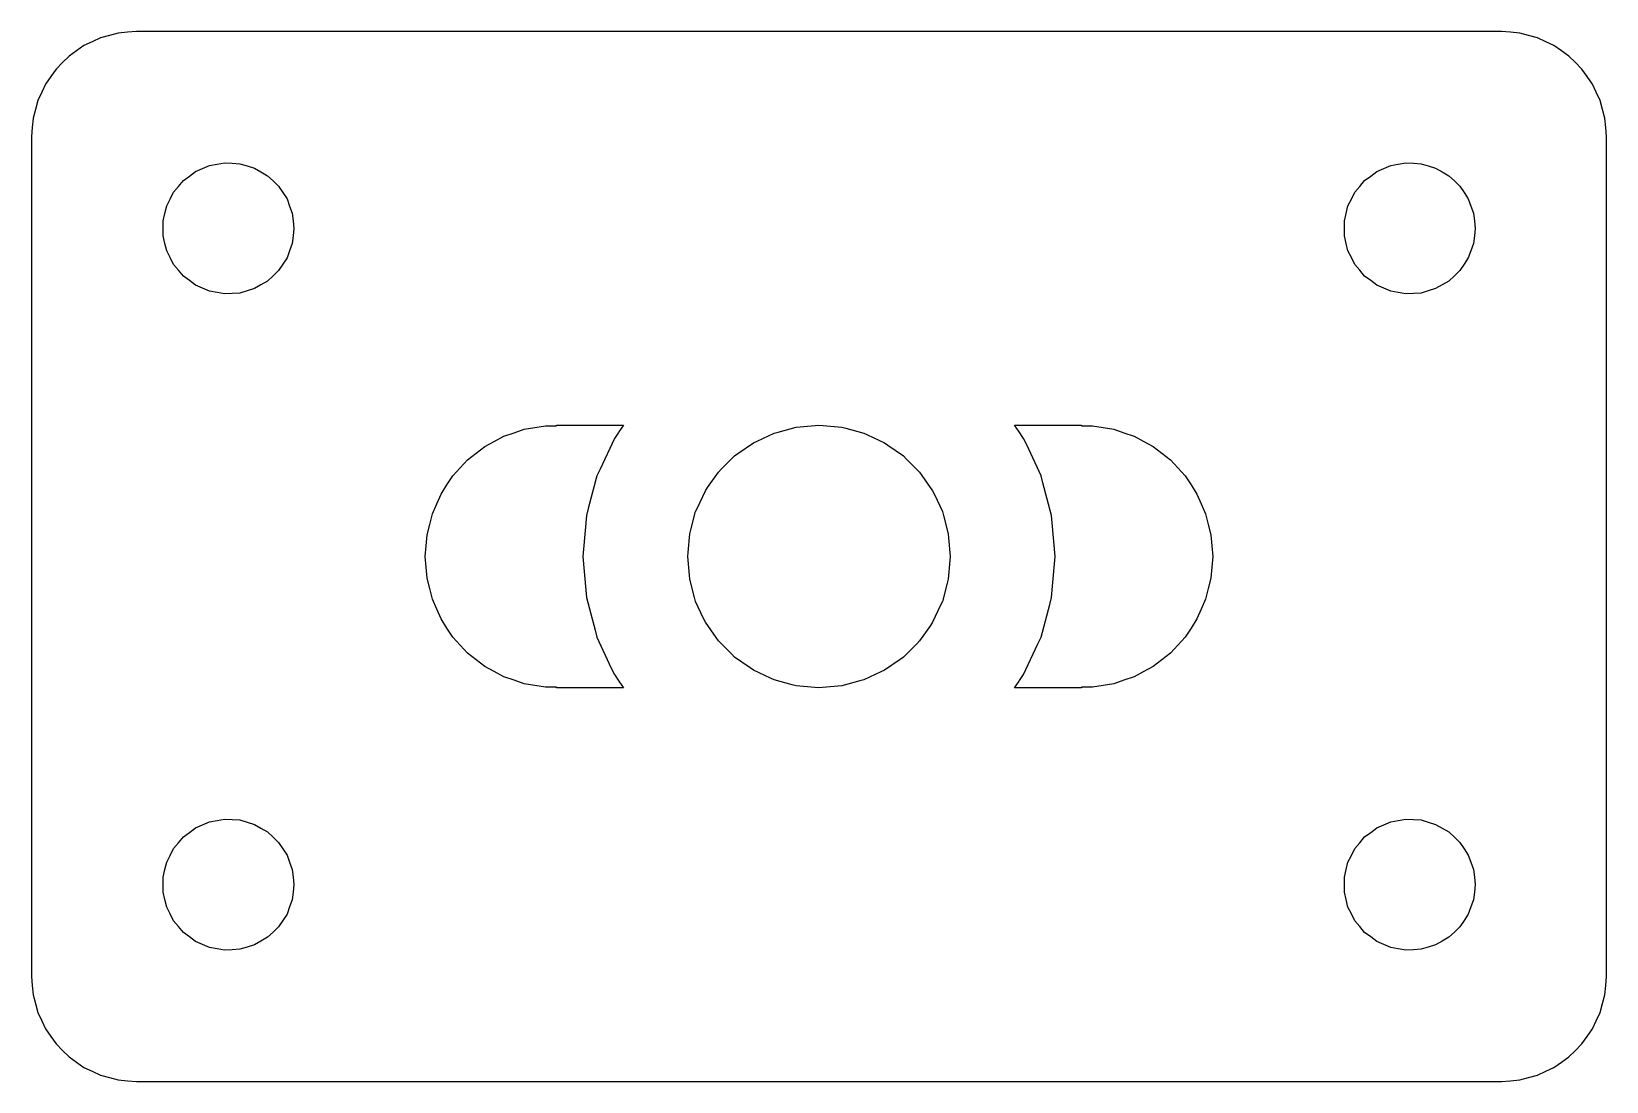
# Model space of a CAD drawing. Extents: x 0 to 120, y 0 to 80.
import ezdxf

# ---------------------------------------------------------------- set-up
doc = ezdxf.new("R2010")
doc.units = 0
doc.layers.add('section', color=7, linetype='CONTINUOUS')

msp = doc.modelspace()

# ---------------------------------------------------------------- linework, layer by layer
at = {"layer": 'section'}
for points in [[(112.694592, 0.06077), (113.389183, 0.12154), (114.062672, 0.302), (114.73616, 0.48246), (115.36808, 0.77713), (116, 1.0718), (116.571152, 1.47172), (117.142303, 1.87164), (117.63533, 2.36467), (118.128357, 2.8577), (118.528278, 3.42885), (118.9282, 4), (119.22287, 4.63192), (119.51754, 5.26384), (119.698002, 5.93733), (119.878464, 6.61082), (119.939232, 7.30541), (120, 8), (120, 40), (120, 72), (119.939232, 72.694592), (119.878464, 73.389183), (119.698002, 74.062672), (119.51754, 74.73616), (119.22287, 75.36808), (118.9282, 76), (118.528278, 76.571152), (118.128357, 77.142303), (117.63533, 77.63533), (117.142303, 78.128357), (116.571152, 78.528278), (116, 78.9282), (115.36808, 79.22287), (114.73616, 79.51754), (114.062672, 79.698002), (113.389183, 79.878464), (112.694592, 79.939232), (112, 80), (60, 80), (8, 80), (7.30541, 79.939232), (6.61082, 79.878464), (5.93733, 79.698002), (5.26384, 79.51754), (4.63192, 79.22287), (4, 78.9282), (3.42885, 78.528278), (2.8577, 78.128357), (2.36467, 77.63533), (1.87164, 77.142303), (1.47172, 76.571152), (1.0718, 76), (0.77713, 75.36808), (0.48246, 74.73616), (0.302, 74.062672), (0.12154, 73.389183), (0.06077, 72.694592), (0, 72), (0, 40), (0, 8), (0.06077, 7.30541), (0.12154, 6.61082), (0.302, 5.93733), (0.48246, 5.26384), (0.77713, 4.63192), (1.0718, 4), (1.47172, 3.42885), (1.87164, 2.8577), (2.36467, 2.36467), (2.8577, 1.87164), (3.42885, 1.47172), (4, 1.0718), (4.63192, 0.77713), (5.26384, 0.48246), (5.93733, 0.302), (6.61082, 0.12154), (7.30541, 0.06077), (8, 0), (60, 0), (112, 0)], [(14.13763, 60.109255), (13.56598, 60.210049), (13.03299, 60.439959), (12.5, 60.669868), (12.034395, 61.016499), (11.56879, 61.363129), (11.195675, 61.807795), (10.82256, 62.25246), (10.56205, 62.771181), (10.30154, 63.289902), (10.167675, 63.854717), (10.03381, 64.419533), (10.03381, 65), (10.03381, 65.580467), (10.167675, 66.145283), (10.30154, 66.710098), (10.56205, 67.228821), (10.82256, 67.747543), (11.195675, 68.192207), (11.56879, 68.636871), (12.034395, 68.983494), (12.5, 69.330116), (13.03299, 69.560032), (13.56598, 69.789948), (14.13763, 69.890743), (14.70928, 69.991539), (15.28876, 69.95779), (15.86824, 69.924042), (16.42432, 69.757561), (16.9804, 69.59108), (17.483095, 69.300846), (17.98579, 69.010612), (18.408005, 68.612278), (18.830219, 68.213943), (19.14919, 67.728973), (19.468161, 67.244003), (19.66669, 66.698544), (19.865219, 66.153084), (19.93261, 65.576542), (20, 65), (19.93261, 64.42346), (19.865219, 63.84692), (19.66669, 63.30146), (19.468161, 62.756001), (19.14919, 62.27103), (18.830219, 61.78606), (18.408005, 61.38772), (17.98579, 60.98938), (17.483095, 60.69915), (16.9804, 60.40892), (16.42432, 60.242439), (15.86824, 60.075958), (15.28876, 60.04221), (14.70928, 60.008461)], [(104.137627, 60.109255), (103.565987, 60.210049), (103.032993, 60.439959), (102.5, 60.669868), (102.034393, 61.016499), (101.568787, 61.363129), (101.195675, 61.807795), (100.822563, 62.25246), (100.56205, 62.771181), (100.301537, 63.289902), (100.167675, 63.854717), (100.033813, 64.419533), (100.033813, 65), (100.033813, 65.580467), (100.167675, 66.145283), (100.301537, 66.710098), (100.56205, 67.228821), (100.822563, 67.747543), (101.195675, 68.192207), (101.568787, 68.636871), (102.034393, 68.983494), (102.5, 69.330116), (103.032993, 69.560032), (103.565987, 69.789948), (104.137627, 69.890743), (104.709267, 69.991539), (105.288754, 69.95779), (105.86824, 69.924042), (106.42432, 69.757561), (106.9804, 69.59108), (107.483093, 69.300846), (107.985786, 69.010612), (108.408005, 68.612278), (108.830223, 68.213943), (109.149193, 67.728973), (109.468163, 67.244003), (109.666695, 66.698544), (109.865227, 66.153084), (109.932613, 65.576542), (110, 65), (109.932613, 64.42346), (109.865227, 63.84692), (109.666695, 63.30146), (109.468163, 62.756001), (109.149193, 62.27103), (108.830223, 61.78606), (108.408005, 61.38772), (107.985786, 60.98938), (107.483093, 60.69915), (106.9804, 60.40892), (106.42432, 60.242439), (105.86824, 60.075958), (105.288754, 60.04221), (104.709267, 60.008461)], [(40, 30.017075), (40, 30.034149), (39.587105, 30.034149), (39.17421, 30.034149), (38.359674, 30.170074), (37.545139, 30.306), (36.764095, 30.574135), (35.983051, 30.84227), (35.256786, 31.2353), (34.530521, 31.62833), (33.878851, 32.135546), (33.22718, 32.642761), (32.667891, 33.250315), (32.108601, 33.857868), (31.65693, 34.549194), (31.205259, 35.24052), (30.873545, 35.996765), (30.54183, 36.75301), (30.33911, 37.55353), (30.136391, 38.35405), (30.068195, 39.177025), (30, 40), (30.068195, 40.822975), (30.136391, 41.64595), (30.33911, 42.44647), (30.54183, 43.24699), (30.873545, 44.003235), (31.205259, 44.75948), (31.65693, 45.450806), (32.108601, 46.142132), (32.667891, 46.749685), (33.22718, 47.357239), (33.878851, 47.864454), (34.530521, 48.37167), (35.256786, 48.7647), (35.983051, 49.15773), (36.764095, 49.425865), (37.545139, 49.694), (38.359674, 49.82992), (39.17421, 49.965839), (39.587105, 49.965839), (40, 49.965839), (40, 49.98292), (40, 50), (42.555876, 50), (45.111752, 50), (44.761646, 49.5), (44.729128, 49.453561), (44.411541, 49), (43.319531, 46.658179), (43.085529, 46.156361), (42.416767, 43.660499), (42.27346, 43.125671), (42.048258, 40.551589), (42, 40), (42.225203, 37.425918), (42.27346, 36.874329), (42.942223, 34.378467), (43.085529, 33.843639), (44.177539, 31.501819), (44.411541, 31), (44.761646, 30.5), (45.111752, 30), (42.555876, 30), (40, 30)], [(59.693562, 30.026809), (58.263519, 30.15192), (57.966392, 30.231535), (56.5798, 30.603069), (56.301011, 30.733072), (55, 31.33975), (54.748021, 31.516186), (53.572121, 32.33955), (53.354608, 32.557062), (52.33955, 33.572121), (52.163113, 33.824099), (51.339741, 35), (51.20974, 35.278788), (50.603069, 36.5798), (50.523455, 36.876927), (50.15192, 38.263519), (50.125111, 38.569957), (50, 40), (50.026809, 40.306438), (50.15192, 41.736481), (50.231535, 42.033608), (50.603069, 43.4202), (50.73307, 43.698989), (51.339741, 45), (51.516178, 45.251979), (52.33955, 46.427879), (52.557062, 46.645392), (53.572121, 47.66045), (53.824099, 47.836887), (55, 48.660259), (55.278788, 48.79026), (56.5798, 49.396931), (56.876927, 49.476545), (58.263519, 49.84808), (58.569957, 49.874889), (60, 50), (60.306438, 49.973191), (61.736481, 49.84808), (62.033608, 49.768465), (63.4202, 49.396931), (63.698989, 49.26693), (65, 48.660259), (65.251979, 48.483822), (66.427879, 47.66045), (66.645392, 47.442938), (67.660454, 46.427879), (67.836891, 46.175901), (68.660263, 45), (68.790263, 44.721212), (69.396927, 43.4202), (69.476543, 43.123073), (69.848083, 41.736481), (69.874892, 41.430043), (70, 40), (69.973191, 39.693562), (69.848083, 38.263519), (69.768468, 37.966392), (69.396927, 36.5798), (69.266927, 36.301011), (68.660263, 35), (68.483826, 34.748021), (67.660454, 33.572121), (67.442941, 33.354608), (66.427879, 32.33955), (66.175901, 32.163115), (65, 31.33975), (64.721212, 31.209748), (63.4202, 30.603069), (63.123073, 30.523455), (61.736481, 30.15192), (61.430043, 30.125111), (60, 30)], [(75.238358, 30.5), (75.270876, 30.546439), (75.588463, 31), (76.680466, 33.341821), (76.914467, 33.843639), (77.583233, 36.339501), (77.72654, 36.874329), (77.951742, 39.448411), (78, 40), (77.774797, 42.574082), (77.72654, 43.125671), (77.057774, 45.621533), (76.914467, 46.156361), (75.822464, 48.498181), (75.588463, 49), (75.238358, 49.5), (74.888252, 50), (77.444126, 50), (80, 50), (80, 49.98292), (80, 49.965839), (80.412895, 49.965839), (80.82579, 49.965839), (81.640324, 49.82992), (82.454857, 49.694), (83.235905, 49.425865), (84.016953, 49.15773), (84.743217, 48.7647), (85.469482, 48.37167), (86.121151, 47.864454), (86.77282, 47.357239), (87.332111, 46.749685), (87.891403, 46.142132), (88.343071, 45.450806), (88.794739, 44.75948), (89.126461, 44.003235), (89.458183, 43.24699), (89.660896, 42.44647), (89.863609, 41.64595), (89.931805, 40.822975), (90, 40), (89.931805, 39.177025), (89.863609, 38.35405), (89.660896, 37.55353), (89.458183, 36.75301), (89.126461, 35.996765), (88.794739, 35.24052), (88.343071, 34.549194), (87.891403, 33.857868), (87.332111, 33.250315), (86.77282, 32.642761), (86.121151, 32.135546), (85.469482, 31.62833), (84.743217, 31.2353), (84.016953, 30.84227), (83.235905, 30.574135), (82.454857, 30.306), (81.640324, 30.170074), (80.82579, 30.034149), (80.412895, 30.034149), (80, 30.034149), (80, 30.017075), (80, 30), (77.444126, 30), (74.888252, 30)], [(14.13763, 10.109255), (13.56598, 10.21005), (13.03299, 10.43996), (12.5, 10.66987), (12.034395, 11.0165), (11.56879, 11.36313), (11.195675, 11.80779), (10.82256, 12.25245), (10.56205, 12.771175), (10.30154, 13.2899), (10.167675, 13.854715), (10.03381, 14.41953), (10.03381, 15), (10.03381, 15.58047), (10.167675, 16.145285), (10.30154, 16.7101), (10.56205, 17.228825), (10.82256, 17.747549), (11.195675, 18.192209), (11.56879, 18.636869), (12.034395, 18.9835), (12.5, 19.33013), (13.03299, 19.56004), (13.56598, 19.789949), (14.13763, 19.890745), (14.70928, 19.991541), (15.28876, 19.95779), (15.86824, 19.92404), (16.42432, 19.75756), (16.9804, 19.59108), (17.483095, 19.30085), (17.98579, 19.01062), (18.408005, 18.61228), (18.830219, 18.21394), (19.14919, 17.72897), (19.468161, 17.243999), (19.66669, 16.69854), (19.865219, 16.15308), (19.93261, 15.57654), (20, 15), (19.93261, 14.42346), (19.865219, 13.84692), (19.66669, 13.30146), (19.468161, 12.756), (19.14919, 12.27103), (18.830219, 11.78606), (18.408005, 11.38772), (17.98579, 10.98938), (17.483095, 10.69915), (16.9804, 10.40892), (16.42432, 10.24244), (15.86824, 10.07596), (15.28876, 10.04221), (14.70928, 10.00846)], [(104.137627, 10.109255), (103.565987, 10.21005), (103.032993, 10.43996), (102.5, 10.66987), (102.034393, 11.0165), (101.568787, 11.36313), (101.195675, 11.80779), (100.822563, 12.25245), (100.56205, 12.771175), (100.301537, 13.2899), (100.167675, 13.854715), (100.033813, 14.41953), (100.033813, 15), (100.033813, 15.58047), (100.167675, 16.145285), (100.301537, 16.7101), (100.56205, 17.228825), (100.822563, 17.747549), (101.195675, 18.192209), (101.568787, 18.636869), (102.034393, 18.9835), (102.5, 19.33013), (103.032993, 19.56004), (103.565987, 19.789949), (104.137627, 19.890745), (104.709267, 19.991541), (105.288754, 19.95779), (105.86824, 19.92404), (106.42432, 19.75756), (106.9804, 19.59108), (107.483093, 19.30085), (107.985786, 19.01062), (108.408005, 18.61228), (108.830223, 18.21394), (109.149193, 17.72897), (109.468163, 17.243999), (109.666695, 16.69854), (109.865227, 16.15308), (109.932613, 15.57654), (110, 15), (109.932613, 14.42346), (109.865227, 13.84692), (109.666695, 13.30146), (109.468163, 12.756), (109.149193, 12.27103), (108.830223, 11.78606), (108.408005, 11.38772), (107.985786, 10.98938), (107.483093, 10.69915), (106.9804, 10.40892), (106.42432, 10.24244), (105.86824, 10.07596), (105.288754, 10.04221), (104.709267, 10.00846)]]:
    msp.add_lwpolyline(points, close=True, dxfattribs=at)

doc.saveas('drawing.dxf')
